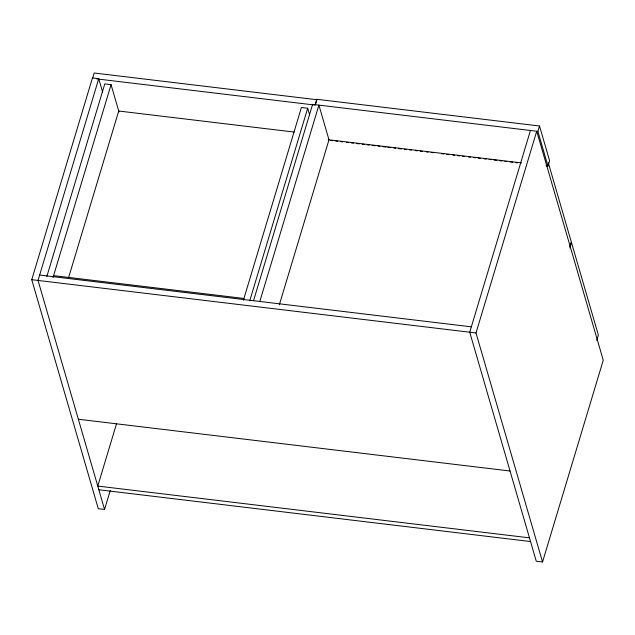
<?xml version="1.0" encoding="UTF-8"?>
<svg xmlns="http://www.w3.org/2000/svg" width="635" height="635" viewBox="0 0 635 635"><rect width="100%" height="100%" fill="white"/><g stroke="black" fill="none" stroke-linecap="round" stroke-linejoin="round"><path stroke-width="0.95" d="M110.268 490.514L104.561 509.453L98.282 508.706L31.75 279.686L92.456 77.954L98.735 78.708L102.6 92.011M92.583 78.391L94.202 73.017L316.921 99.727L315.571 104.211M98.735 78.708L38.029 280.44L104.561 509.453M46.847 276.455L104.791 83.899L111.069 84.653L118.991 111.903M53.062 277.416L111.069 84.653M68.659 277.416L118.729 111.022L294.354 132.088M116.578 423.561L97.766 486.069L529.471 537.845M243.403 300.252L301.411 107.482L307.689 108.236L309.602 114.816M249.738 300.792L307.689 108.236M253.532 300.712L312.626 104.362L537.893 131.381L547.973 166.076L546.013 165.838M315.174 104.664L316.794 99.29L539.512 126L549.592 160.695L547.973 166.076M259.81 301.466L318.905 105.116L328.986 139.811L279.313 304.863M530.439 130.485L469.725 332.216L536.265 561.229L542.544 561.983L603.25 360.251L536.718 131.239L476.004 332.97L542.544 561.983M537.893 131.381L539.512 126M569.928 246.348L571.278 241.864L548.315 162.806M569.857 247.92L571.476 242.538L598.361 335.066L596.741 340.447M96.512 78.867L315.301 105.108M328.2 139.716L521.486 162.901M330.795 140.454L332.764 140.692M335.709 141.041L337.677 141.28M340.63 141.637L342.59 141.867M346.527 142.343L348.496 142.573M351.441 142.931L353.409 143.169M356.362 143.518L359.307 143.875M362.26 144.224L364.228 144.463M367.181 144.82L369.141 145.05M372.094 145.407L375.047 145.764M377.992 146.113L379.96 146.352M382.913 146.701L385.858 147.058M387.826 147.296L390.779 147.645M393.724 148.003L395.692 148.241M398.645 148.59L401.59 148.947M404.543 149.296L406.511 149.535M409.456 149.892L411.424 150.122M415.361 150.598L417.322 150.836M420.275 151.186L422.243 151.424M426.172 151.892L428.141 152.13M431.094 152.487L433.062 152.718M441.904 153.781L443.873 154.019M446.826 154.368L448.794 154.607M452.723 155.075L454.692 155.313M457.644 155.67L459.605 155.9M462.558 156.258L464.526 156.496M468.455 156.964L470.424 157.202M473.377 157.551L475.337 157.79M478.29 158.147L480.258 158.377M484.188 158.853L486.156 159.091M489.109 159.441L491.077 159.679M494.022 160.028L496.975 160.385M499.92 160.742L501.888 160.972M504.841 161.33L506.809 161.568M509.754 161.917L512.707 162.274M515.66 162.623L517.62 162.862M53.602 275.63L243.943 298.458M39.648 275.058L471.345 326.834M31.75 279.686L476.004 332.97M78.351 419.235L510.048 471.011M98.846 489.768L530.542 541.544"/></g></svg>
